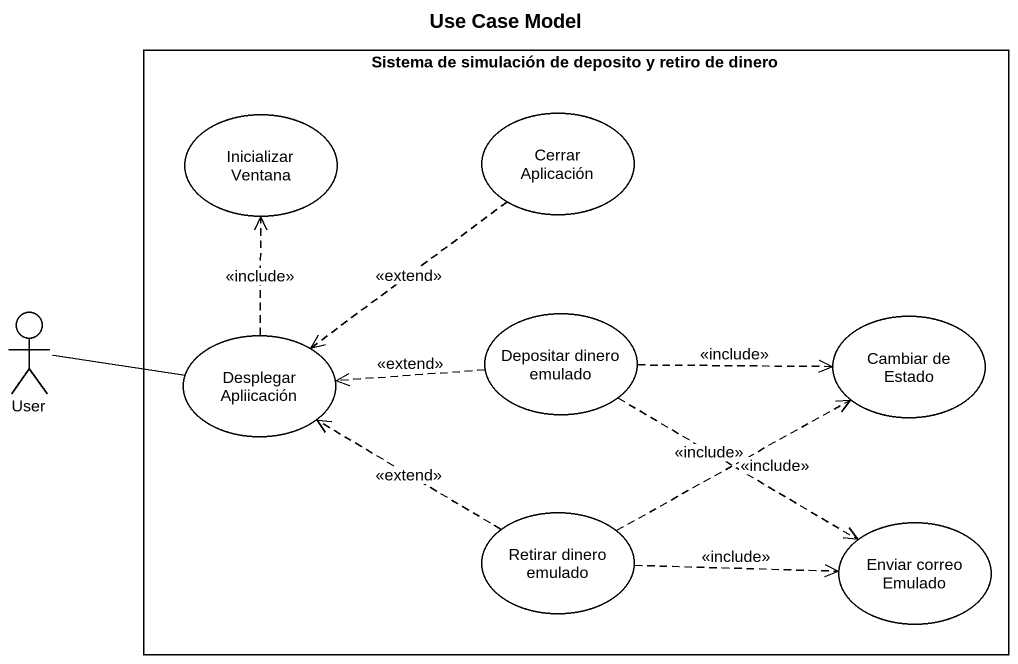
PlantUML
@startuml
title Use Case Model
rectangle "Sistema de simulación de deposito y retiro de dinero" as Sistema_de_simulación_de {
  usecase "Inicializar Ventana" as Inicializar_Ventana
  usecase "Cerrar Aplicación" as Cerrar_Aplicación
  usecase "Desplegar Apliicación" as Desplegar_Apliicación
  usecase "Depositar dinero emulado" as Depositar_dinero_emulado
  usecase "Cambiar de Estado" as Cambiar_de_Estado
  usecase "Retirar dinero emulado" as Retirar_dinero_emulado
  usecase "Enviar correo Emulado" as Enviar_correo_Emulado
}
actor User
Cerrar_Aplicación ..> Desplegar_Apliicación : <<extend>>
User -right- Desplegar_Apliicación
Desplegar_Apliicación .up.> Inicializar_Ventana : <<include>>
Depositar_dinero_emulado .left.> Desplegar_Apliicación : <<extend>>
Depositar_dinero_emulado .right.> Cambiar_de_Estado : <<include>>
Depositar_dinero_emulado .right.> Enviar_correo_Emulado : <<include>>
Retirar_dinero_emulado .left.> Desplegar_Apliicación : <<extend>>
Retirar_dinero_emulado .right.> Cambiar_de_Estado : <<include>>
Retirar_dinero_emulado .right.> Enviar_correo_Emulado : <<include>>
@enduml
